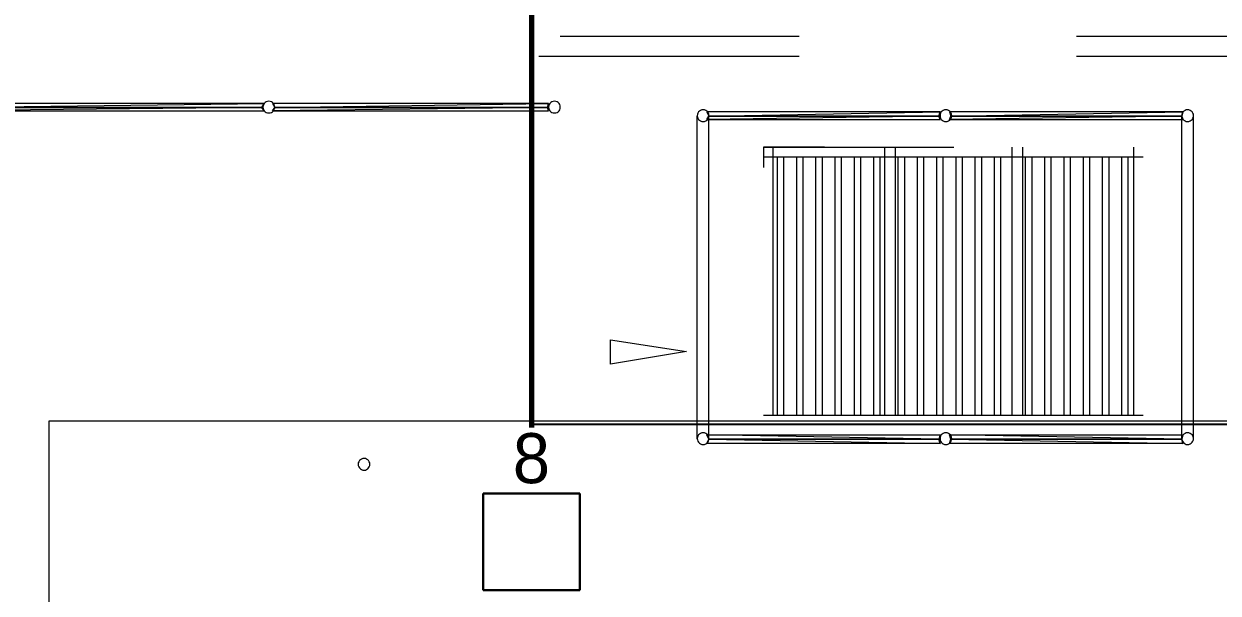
# Paper-space layout '03 Scan Locations' of a CAD drawing. Header units: millimetres. Extents: x 5 to 415, y 5 to 292.
# Drawn here: x 107.1 to 176.3, y 115.5 to 148.5 of the extents above; entities that cross this region are included whole.
import ezdxf
from ezdxf.enums import TextEntityAlignment as Align

# ---------------------------------------------------------------- set-up
doc = ezdxf.new("R2010")
doc.units = ezdxf.units.MM
for name, color, linetype in [('EXISTING', 7, 'Continuous'), ('LOAD_BEARING_WALLS', 7, 'Continuous'), ('PROPOSED', 7, 'Continuous'), ('SCAN_GENERAL', 7, 'Continuous'), ('TEXT', 7, 'Continuous')]:
    doc.layers.add(name, color=color, linetype=linetype)

# ---------------------------------------------------------------- blocks, each defined once
blk = doc.blocks.new('SHEET_03')
at = {"layer": 'EXISTING', "color": 254, "linetype": 'Continuous', "lineweight": 13}
for p, q in [((138.15, 147.784), (151.992, 147.784)), ((168.08, 147.784), (183.782, 147.784)), ((136.91, 146.606), (151.992, 146.606)), ((168.08, 146.606), (184.96, 146.606)), ((120.976, 143.878), (101.57, 143.878)), ((120.852, 143.63), (101.57, 143.444)), ((101.57, 143.444), (120.976, 143.444)), ((101.632, 143.63), (120.976, 143.878)), ((101.632, 143.63), (120.852, 143.63)), ((120.852, 143.63), (101.632, 143.63)), ((120.976, 143.878), (120.852, 143.63)), ((120.976, 143.444), (120.852, 143.63)), ((137.468, 143.878), (121.472, 143.878)), ((121.472, 143.878), (121.596, 143.63)), ((137.406, 143.63), (121.472, 143.444)), ((121.472, 143.444), (121.596, 143.63)), ((121.472, 143.444), (137.468, 143.444)), ((121.596, 143.63), (137.468, 143.878)), ((121.596, 143.63), (137.406, 143.63)), ((137.406, 143.63), (121.596, 143.63)), ((137.468, 143.878), (137.406, 143.63)), ((137.468, 143.444), (137.406, 143.63)), ((160.16, 143.382), (146.644, 143.382)), ((146.644, 143.382), (146.768, 143.134)), ((146.768, 143.134), (160.16, 143.382)), ((160.16, 143.382), (160.098, 143.134)), ((174.234, 143.382), (160.718, 143.382)), ((160.718, 143.382), (160.78, 143.134)), ((160.78, 143.134), (174.234, 143.382)), ((174.234, 143.382), (174.172, 143.134)), ((160.098, 143.134), (146.644, 142.948)), ((146.644, 142.948), (146.768, 143.134)), ((146.644, 142.948), (160.16, 142.948)), ((146.768, 143.134), (160.098, 143.134)), ((160.098, 143.134), (146.768, 143.134)), ((160.16, 142.948), (160.098, 143.134)), ((174.172, 143.134), (160.718, 142.948)), ((160.718, 142.948), (160.78, 143.134)), ((160.718, 142.948), (174.234, 142.948)), ((160.78, 143.134), (174.172, 143.134)), ((174.172, 143.134), (160.78, 143.134)), ((174.234, 142.948), (174.172, 143.134)), ((153.464, 141.336), (149.93, 141.336)), ((149.93, 141.336), (160.966, 141.336)), ((149.93, 141.336), (156.936, 141.336)), ((149.93, 141.336), (149.93, 140.158)), ((150.488, 125.774), (150.488, 141.336)), ((156.936, 141.336), (156.936, 125.774)), ((157.556, 141.336), (157.556, 125.774)), ((164.314, 141.336), (164.314, 125.774)), ((164.934, 141.336), (164.934, 125.774)), ((171.382, 141.336), (171.382, 125.774)), ((149.93, 140.778), (171.94, 140.778)), ((150.736, 125.774), (150.736, 140.778)), ((151.108, 125.774), (151.108, 140.778)), ((151.852, 125.774), (151.852, 140.778)), ((152.224, 125.774), (152.224, 140.778)), ((152.968, 125.774), (152.968, 140.778)), ((153.34, 125.774), (153.34, 140.778)), ((154.084, 125.774), (154.084, 140.778)), ((154.456, 125.774), (154.456, 140.778)), ((155.2, 125.774), (155.2, 140.778)), ((155.572, 125.774), (155.572, 140.778)), ((156.316, 125.774), (156.316, 140.778)), ((156.688, 125.774), (156.688, 140.778)), ((157.742, 125.774), (157.742, 140.778)), ((158.114, 125.774), (158.114, 140.778)), ((158.858, 125.774), (158.858, 140.778)), ((159.23, 125.774), (159.23, 140.778)), ((159.974, 125.774), (159.974, 140.778)), ((160.346, 125.774), (160.346, 140.778)), ((161.09, 125.774), (161.09, 140.778)), ((161.462, 125.774), (161.462, 140.778)), ((162.206, 125.774), (162.206, 140.778)), ((162.578, 125.774), (162.578, 140.778)), ((163.322, 125.774), (163.322, 140.778)), ((163.694, 125.774), (163.694, 140.778)), ((165.12, 125.774), (165.12, 140.778)), ((165.492, 125.774), (165.492, 140.778)), ((166.236, 125.774), (166.236, 140.778)), ((166.608, 125.774), (166.608, 140.778)), ((167.352, 125.774), (167.352, 140.778)), ((167.724, 125.774), (167.724, 140.778)), ((168.468, 125.774), (168.468, 140.778)), ((168.84, 125.774), (168.84, 140.778)), ((169.584, 125.774), (169.584, 140.778)), ((169.956, 125.774), (169.956, 140.778)), ((170.7, 125.774), (170.7, 140.778)), ((171.072, 125.774), (171.072, 140.778)), ((141.064, 130.176), (145.466, 129.494)), ((141.064, 128.75), (141.064, 130.176)), ((145.466, 129.494), (141.064, 128.75)), ((171.94, 125.774), (149.93, 125.774)), ((160.098, 124.41), (146.644, 124.658)), ((146.644, 124.658), (146.768, 124.41)), ((146.644, 124.658), (160.16, 124.658)), ((160.16, 124.658), (160.098, 124.41)), ((174.172, 124.41), (160.718, 124.658)), ((160.718, 124.658), (160.78, 124.41)), ((160.718, 124.658), (174.234, 124.658)), ((174.234, 124.658), (174.172, 124.41)), ((146.644, 124.162), (146.768, 124.41)), ((160.16, 124.162), (146.644, 124.162)), ((160.098, 124.41), (146.768, 124.41)), ((146.768, 124.41), (160.16, 124.162)), ((146.768, 124.41), (160.098, 124.41)), ((160.16, 124.162), (160.098, 124.41)), ((160.718, 124.162), (160.78, 124.41)), ((174.234, 124.162), (160.718, 124.162)), ((174.172, 124.41), (160.78, 124.41)), ((160.78, 124.41), (174.234, 124.162)), ((160.78, 124.41), (174.172, 124.41)), ((174.234, 124.162), (174.172, 124.41)), ((126.56, 123.219), (126.507, 123.166)), ((126.623, 123.259), (126.56, 123.219)), ((126.695, 123.285), (126.623, 123.259)), ((126.773, 123.294), (126.695, 123.285)), ((126.851, 123.285), (126.773, 123.294)), ((126.923, 123.259), (126.851, 123.285)), ((126.986, 123.219), (126.923, 123.259)), ((127.039, 123.166), (126.986, 123.219)), ((126.441, 123.031), (126.432, 122.953)), ((126.432, 122.953), (126.441, 122.875)), ((126.467, 123.103), (126.441, 123.031)), ((126.441, 122.875), (126.467, 122.803)), ((126.507, 123.166), (126.467, 123.103)), ((126.467, 122.803), (126.507, 122.74)), ((126.507, 122.74), (126.56, 122.687)), ((126.56, 122.687), (126.623, 122.647)), ((126.623, 122.647), (126.695, 122.621)), ((126.695, 122.621), (126.773, 122.612)), ((126.773, 122.612), (126.851, 122.621)), ((126.851, 122.621), (126.923, 122.647)), ((126.923, 122.647), (126.986, 122.687)), ((126.986, 122.687), (127.039, 122.74)), ((127.079, 123.103), (127.039, 123.166)), ((127.039, 122.74), (127.079, 122.803)), ((127.105, 123.031), (127.079, 123.103)), ((127.079, 122.803), (127.105, 122.875)), ((127.114, 122.953), (127.105, 123.031)), ((127.105, 122.875), (127.114, 122.953))]:
    blk.add_line(p, q, dxfattribs=at)
at = {"layer": 'EXISTING', "color": 254, "linetype": 'Continuous', "lineweight": 25}
blk.add_line((136.476, 125.278), (183.596, 125.278), dxfattribs=at)
at = {"layer": 'LOAD_BEARING_WALLS', "color": 7, "linetype": 'Continuous', "lineweight": 70}
blk.add_line((136.476, 245), (136.476, 125.09), dxfattribs=at)
at = {"layer": 'PROPOSED', "color": 250, "linetype": 'Continuous', "lineweight": 13}
for p, q in [((121.177, 143.993), (121.105, 143.967)), ((121.255, 144.002), (121.177, 143.993)), ((121.333, 143.993), (121.255, 144.002)), ((121.405, 143.967), (121.333, 143.993)), ((137.731, 143.993), (137.659, 143.967)), ((137.809, 144.002), (137.731, 143.993)), ((137.887, 143.993), (137.809, 144.002)), ((137.959, 143.967), (137.887, 143.993)), ((120.852, 143.63), (120.976, 143.878)), ((120.923, 143.739), (120.914, 143.661)), ((120.914, 143.661), (120.923, 143.583)), ((120.949, 143.811), (120.923, 143.739)), ((120.923, 143.583), (120.949, 143.511)), ((120.989, 143.874), (120.949, 143.811)), ((120.949, 143.511), (120.989, 143.448)), ((121.042, 143.927), (120.989, 143.874)), ((120.989, 143.448), (121.042, 143.395)), ((121.105, 143.967), (121.042, 143.927)), ((121.042, 143.395), (121.105, 143.355)), ((121.105, 143.355), (121.177, 143.329)), ((121.177, 143.329), (121.255, 143.32)), ((121.255, 143.32), (121.333, 143.329)), ((121.333, 143.329), (121.405, 143.355)), ((121.468, 143.927), (121.405, 143.967)), ((121.405, 143.355), (121.468, 143.395)), ((121.521, 143.874), (121.468, 143.927)), ((121.468, 143.395), (121.521, 143.448)), ((121.596, 143.63), (121.472, 143.444)), ((121.561, 143.811), (121.521, 143.874)), ((121.521, 143.448), (121.561, 143.511)), ((121.587, 143.739), (121.561, 143.811)), ((121.561, 143.511), (121.587, 143.583)), ((121.596, 143.661), (121.587, 143.739)), ((121.587, 143.583), (121.596, 143.661)), ((137.406, 143.63), (137.468, 143.878)), ((137.477, 143.739), (137.468, 143.661)), ((137.468, 143.661), (137.477, 143.583)), ((137.503, 143.811), (137.477, 143.739)), ((137.477, 143.583), (137.503, 143.511)), ((137.543, 143.874), (137.503, 143.811)), ((137.503, 143.511), (137.543, 143.448)), ((137.596, 143.927), (137.543, 143.874)), ((137.543, 143.448), (137.596, 143.395)), ((137.659, 143.967), (137.596, 143.927)), ((137.596, 143.395), (137.659, 143.355)), ((137.659, 143.355), (137.731, 143.329)), ((137.731, 143.329), (137.809, 143.32)), ((137.809, 143.32), (137.887, 143.329)), ((137.887, 143.329), (137.959, 143.355)), ((138.022, 143.927), (137.959, 143.967)), ((137.959, 143.355), (138.022, 143.395)), ((138.075, 143.874), (138.022, 143.927)), ((138.022, 143.395), (138.075, 143.448)), ((138.115, 143.811), (138.075, 143.874)), ((138.075, 143.448), (138.115, 143.511)), ((138.141, 143.739), (138.115, 143.811)), ((138.115, 143.511), (138.141, 143.583)), ((138.15, 143.661), (138.141, 143.739)), ((138.141, 143.583), (138.15, 143.661)), ((146.121, 143.315), (146.095, 143.243)), ((146.161, 143.378), (146.121, 143.315)), ((146.214, 143.431), (146.161, 143.378)), ((146.277, 143.471), (146.214, 143.431)), ((146.349, 143.497), (146.277, 143.471)), ((146.427, 143.506), (146.349, 143.497)), ((146.505, 143.497), (146.427, 143.506)), ((146.577, 143.471), (146.505, 143.497)), ((146.64, 143.431), (146.577, 143.471)), ((146.693, 143.378), (146.64, 143.431)), ((146.733, 143.315), (146.693, 143.378)), ((146.759, 143.243), (146.733, 143.315)), ((160.098, 143.134), (160.16, 143.382)), ((160.195, 143.315), (160.169, 143.243)), ((160.235, 143.378), (160.195, 143.315)), ((160.288, 143.431), (160.235, 143.378)), ((160.351, 143.471), (160.288, 143.431)), ((160.423, 143.497), (160.351, 143.471)), ((160.501, 143.506), (160.423, 143.497)), ((160.579, 143.497), (160.501, 143.506)), ((160.651, 143.471), (160.579, 143.497)), ((160.714, 143.431), (160.651, 143.471)), ((160.767, 143.378), (160.714, 143.431)), ((160.807, 143.315), (160.767, 143.378)), ((160.833, 143.243), (160.807, 143.315)), ((174.172, 143.134), (174.234, 143.382)), ((174.207, 143.315), (174.181, 143.243)), ((174.247, 143.378), (174.207, 143.315)), ((174.3, 143.431), (174.247, 143.378)), ((174.363, 143.471), (174.3, 143.431)), ((174.435, 143.497), (174.363, 143.471)), ((174.513, 143.506), (174.435, 143.497)), ((174.591, 143.497), (174.513, 143.506)), ((174.663, 143.471), (174.591, 143.497)), ((174.726, 143.431), (174.663, 143.471)), ((174.779, 143.378), (174.726, 143.431)), ((174.819, 143.315), (174.779, 143.378)), ((174.845, 143.243), (174.819, 143.315)), ((146.095, 143.243), (146.086, 143.165)), ((146.086, 143.165), (146.095, 143.087)), ((146.086, 124.41), (146.086, 143.134)), ((146.095, 143.087), (146.121, 143.015)), ((146.121, 143.015), (146.161, 142.952)), ((146.161, 142.952), (146.214, 142.899)), ((146.214, 142.899), (146.277, 142.859)), ((146.277, 142.859), (146.349, 142.833)), ((146.349, 142.833), (146.427, 142.824)), ((146.427, 142.824), (146.505, 142.833)), ((146.505, 142.833), (146.577, 142.859)), ((146.577, 142.859), (146.64, 142.899)), ((146.64, 142.899), (146.693, 142.952)), ((146.768, 143.134), (146.644, 142.948)), ((146.693, 142.952), (146.733, 143.015)), ((146.733, 143.015), (146.759, 143.087)), ((146.768, 143.165), (146.759, 143.243)), ((146.759, 143.087), (146.768, 143.165)), ((146.768, 124.41), (146.768, 143.134)), ((160.169, 143.243), (160.16, 143.165)), ((160.16, 143.165), (160.169, 143.087)), ((160.169, 143.087), (160.195, 143.015)), ((160.195, 143.015), (160.235, 142.952)), ((160.235, 142.952), (160.288, 142.899)), ((160.288, 142.899), (160.351, 142.859)), ((160.351, 142.859), (160.423, 142.833)), ((160.423, 142.833), (160.501, 142.824)), ((160.501, 142.824), (160.579, 142.833)), ((160.579, 142.833), (160.651, 142.859)), ((160.651, 142.859), (160.714, 142.899)), ((160.714, 142.899), (160.767, 142.952)), ((160.78, 143.134), (160.718, 142.948)), ((160.767, 142.952), (160.807, 143.015)), ((160.807, 143.015), (160.833, 143.087)), ((160.842, 143.165), (160.833, 143.243)), ((160.833, 143.087), (160.842, 143.165)), ((174.181, 143.243), (174.172, 143.165)), ((174.172, 143.165), (174.181, 143.087)), ((174.172, 124.41), (174.172, 143.134)), ((174.181, 143.087), (174.207, 143.015)), ((174.207, 143.015), (174.247, 142.952)), ((174.247, 142.952), (174.3, 142.899)), ((174.3, 142.899), (174.363, 142.859)), ((174.363, 142.859), (174.435, 142.833)), ((174.435, 142.833), (174.513, 142.824)), ((174.513, 142.824), (174.591, 142.833)), ((174.591, 142.833), (174.663, 142.859)), ((174.663, 142.859), (174.726, 142.899)), ((174.726, 142.899), (174.779, 142.952)), ((174.779, 142.952), (174.819, 143.015)), ((174.819, 143.015), (174.845, 143.087)), ((174.854, 143.165), (174.845, 143.243)), ((174.845, 143.087), (174.854, 143.165)), ((174.854, 124.41), (174.854, 143.134)), ((108.514, 86.962), (108.514, 125.464)), ((108.514, 125.464), (210.442, 125.464)), ((146.161, 124.654), (146.121, 124.591)), ((146.214, 124.707), (146.161, 124.654)), ((146.277, 124.747), (146.214, 124.707)), ((146.349, 124.773), (146.277, 124.747)), ((146.427, 124.782), (146.349, 124.773)), ((146.505, 124.773), (146.427, 124.782)), ((146.577, 124.747), (146.505, 124.773)), ((146.64, 124.707), (146.577, 124.747)), ((146.693, 124.654), (146.64, 124.707)), ((146.768, 124.41), (146.644, 124.658)), ((146.733, 124.591), (146.693, 124.654)), ((160.235, 124.654), (160.195, 124.591)), ((160.288, 124.707), (160.235, 124.654)), ((160.351, 124.747), (160.288, 124.707)), ((160.423, 124.773), (160.351, 124.747)), ((160.501, 124.782), (160.423, 124.773)), ((160.579, 124.773), (160.501, 124.782)), ((160.651, 124.747), (160.579, 124.773)), ((160.714, 124.707), (160.651, 124.747)), ((160.767, 124.654), (160.714, 124.707)), ((160.78, 124.41), (160.718, 124.658)), ((160.807, 124.591), (160.767, 124.654)), ((174.247, 124.654), (174.207, 124.591)), ((174.3, 124.707), (174.247, 124.654)), ((174.363, 124.747), (174.3, 124.707)), ((174.435, 124.773), (174.363, 124.747)), ((174.513, 124.782), (174.435, 124.773)), ((174.591, 124.773), (174.513, 124.782)), ((174.663, 124.747), (174.591, 124.773)), ((174.726, 124.707), (174.663, 124.747)), ((174.779, 124.654), (174.726, 124.707)), ((174.819, 124.591), (174.779, 124.654)), ((146.095, 124.519), (146.086, 124.441)), ((146.086, 124.441), (146.095, 124.363)), ((146.121, 124.591), (146.095, 124.519)), ((146.095, 124.363), (146.121, 124.291)), ((146.121, 124.291), (146.161, 124.228)), ((146.161, 124.228), (146.214, 124.175)), ((146.214, 124.175), (146.277, 124.135)), ((146.277, 124.135), (146.349, 124.109)), ((146.349, 124.109), (146.427, 124.1)), ((146.427, 124.1), (146.505, 124.109)), ((146.505, 124.109), (146.577, 124.135)), ((146.577, 124.135), (146.64, 124.175)), ((146.64, 124.175), (146.693, 124.228)), ((146.693, 124.228), (146.733, 124.291)), ((146.759, 124.519), (146.733, 124.591)), ((146.733, 124.291), (146.759, 124.363)), ((146.768, 124.441), (146.759, 124.519)), ((146.759, 124.363), (146.768, 124.441)), ((160.098, 124.41), (160.16, 124.162)), ((160.169, 124.519), (160.16, 124.441)), ((160.16, 124.441), (160.169, 124.363)), ((160.195, 124.591), (160.169, 124.519)), ((160.169, 124.363), (160.195, 124.291)), ((160.195, 124.291), (160.235, 124.228)), ((160.235, 124.228), (160.288, 124.175)), ((160.288, 124.175), (160.351, 124.135)), ((160.351, 124.135), (160.423, 124.109)), ((160.423, 124.109), (160.501, 124.1)), ((160.501, 124.1), (160.579, 124.109)), ((160.579, 124.109), (160.651, 124.135)), ((160.651, 124.135), (160.714, 124.175)), ((160.714, 124.175), (160.767, 124.228)), ((160.767, 124.228), (160.807, 124.291)), ((160.833, 124.519), (160.807, 124.591)), ((160.807, 124.291), (160.833, 124.363)), ((160.842, 124.441), (160.833, 124.519)), ((160.833, 124.363), (160.842, 124.441)), ((174.181, 124.519), (174.172, 124.441)), ((174.172, 124.441), (174.181, 124.363)), ((174.172, 124.41), (174.234, 124.162)), ((174.207, 124.591), (174.181, 124.519)), ((174.181, 124.363), (174.207, 124.291)), ((174.207, 124.291), (174.247, 124.228)), ((174.247, 124.228), (174.3, 124.175)), ((174.3, 124.175), (174.363, 124.135)), ((174.363, 124.135), (174.435, 124.109)), ((174.435, 124.109), (174.513, 124.1)), ((174.513, 124.1), (174.591, 124.109)), ((174.591, 124.109), (174.663, 124.135)), ((174.663, 124.135), (174.726, 124.175)), ((174.726, 124.175), (174.779, 124.228)), ((174.779, 124.228), (174.819, 124.291)), ((174.845, 124.519), (174.819, 124.591)), ((174.819, 124.291), (174.845, 124.363)), ((174.854, 124.441), (174.845, 124.519)), ((174.845, 124.363), (174.854, 124.441))]:
    blk.add_line(p, q, dxfattribs=at)
at = {"layer": 'SCAN_GENERAL', "color": 7, "linetype": 'Continuous', "lineweight": 30}
for p, q in [((133.676, 121.258), (139.276, 121.258)), ((133.676, 115.658), (133.676, 121.258)), ((139.276, 121.258), (139.276, 115.658)), ((139.276, 115.658), (133.676, 115.658))]:
    blk.add_line(p, q, dxfattribs=at)
at = {"layer": 'TEXT'}
blk.add_text('8', height=2.9, dxfattribs=at).set_placement((136.476, 121.858), align=Align.CENTER)

psp = doc.layouts.new('03 Scan Locations')

# ---------------------------------------------------------------- block references
psp.add_blockref('SHEET_03', (0, 0))

doc.saveas('drawing.dxf')
